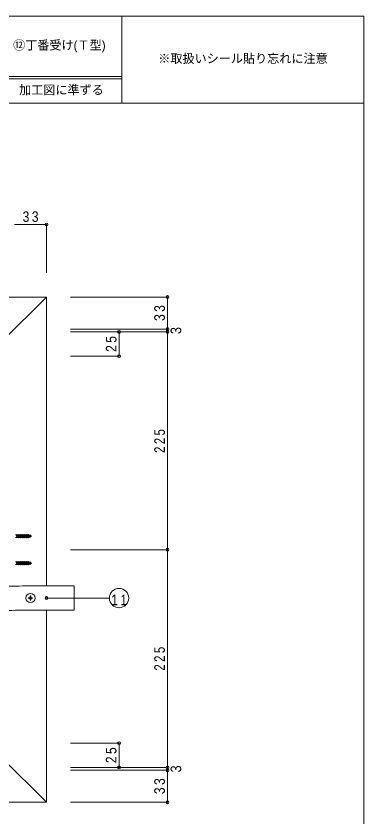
# Model space of a CAD drawing. Units: millimetres at full size, sheet at 1:5. Extents: x -4894 to 1000, y -688 to 1104.
# Drawn here: x 641 to 1000, y -140 to 688 of the extents above; entities that cross this region are included whole.
import ezdxf
from ezdxf.enums import TextEntityAlignment as Align

# ---------------------------------------------------------------- set-up
doc = ezdxf.new("R2010")
doc.units = ezdxf.units.MM
doc.header["$LTSCALE"] = 5
doc.header["$PDMODE"] = 32
doc.header["$PDSIZE"] = 3
for name, color, linetype, lineweight in [('2-3_寸法', 4, 'Continuous', 9), ('2-4_引出線字', 4, 'Continuous', 9), ('2-5_文字', 7, 'Continuous', 9), ('2-A_ベース', 3, 'Continuous', 9), ('2-B_2-Bﾚｲﾔ', 7, 'Continuous', 9), ('F-0_図面枠', 6, 'Continuous', 9), ('F-5_F-5ﾚｲﾔ', 7, 'Continuous', 9)]:
    doc.layers.add(name, color=color, linetype=linetype, lineweight=lineweight)
doc.styles.add('HGｺﾞｼｯｸM', font='')
doc.styles.get('HGｺﾞｼｯｸM').set_extended_font_data('HGｺﾞｼｯｸM')

msp = doc.modelspace()

# ---------------------------------------------------------------- linework, layer by layer
at = {"layer": '2-3_寸法'}
for p, q in [((639, 472), (672, 472)), ((672, 472), (672, 422)), ((797, 397), (697, 397)), ((797, 397), (797, 364)), ((797, 364), (697, 364)), ((747, 361), (697, 361)), ((747, 361), (747, 336)), ((797, 361), (747, 361)), ((797, 364), (797, 361)), ((797, 136), (797, 361)), ((747, 336), (697, 336)), ((797, 136), (697, 136)), ((797, -89), (797, 136)), ((747, -64), (697, -64)), ((747, -64), (747, -89)), ((747, -89), (697, -89)), ((797, -89), (747, -89)), ((797, -89), (797, -92)), ((797, -92), (697, -92)), ((797, -92), (797, -125)), ((797, -125), (697, -125))]:
    msp.add_line(p, q, dxfattribs=at)
for p in [(672, 472), (797, 397), (797, 364), (747, 361), (797, 361), (747, 336), (797, 136), (747, -64), (747, -89), (797, -89), (797, -92), (797, -125)]:
    msp.add_point(p, dxfattribs=at)
at = {"layer": '2-4_引出線字'}
msp.add_line((672, 86), (737, 86), dxfattribs=at)
msp.add_circle((747, 86), 10, dxfattribs=at)
msp.add_point((672, 86), dxfattribs=at)
at = {"layer": '2-5_文字'}
for p, q in [((655.5, 98.5), (700.5, 98.5)), ((700.5, 73.5), (700.5, 98.5)), ((653.25, 86.205), (653.25, 85.795)), ((655.025, 86.66), (654.84, 86.475)), ((654.84, 85.525), (655.025, 85.34)), ((655.295, 88.25), (655.705, 88.25)), ((655.295, 83.75), (655.705, 83.75)), ((656.16, 86.475), (655.975, 86.66)), ((655.975, 85.34), (656.16, 85.525)), ((657.75, 86.205), (657.75, 85.795)), ((655.5, 73.5), (700.5, 73.5))]:
    msp.add_line(p, q, dxfattribs=at)
msp.add_circle((655.5, 86), 4.7, dxfattribs=at)
for centre, radius, start, end in [((655.5, -830.093), 928.593, 90, 93.89029), ((655.5, 77.773), 8.727, 94.33948, 104.93959), ((655.5, 94.227), 8.727, 255.06041, 265.66052), ((663.727, 86), 8.727, 165.06041, 175.66052), ((663.727, 86), 8.727, 184.33948, 194.93959), ((647.273, 86), 8.727, 4.33948, 14.93959), ((647.273, 86), 8.727, 345.06041, 355.66052), ((655.5, 77.773), 8.727, 75.06041, 85.66052), ((655.5, 94.227), 8.727, 274.33948, 284.93959), ((655.5, -830.093), 903.593, 90, 93.89029)]:
    msp.add_arc(centre, radius, start, end, dxfattribs=at)
at = {"layer": '2-A_ベース'}
for p, q in [((150, 397), (672, 397)), ((672, 397), (626, 351)), ((672, 397), (672, 98.5)), ((672, 73.5), (672, -125)), ((672, -125), (626, -79)), ((672, -125), (150, -125))]:
    msp.add_line(p, q, dxfattribs=at)
at = {"layer": '2-B_2-Bﾚｲﾔ'}
for p, q in [((640, 151.3), (640.593, 151.3)), ((641.199, 151.3), (641.993, 151.3)), ((642.599, 151.3), (643.393, 151.3)), ((643.999, 151.3), (644.793, 151.3)), ((645.399, 151.3), (646.193, 151.3)), ((646.799, 151.3), (647.593, 151.3)), ((648.199, 151.3), (648.993, 151.3)), ((649.599, 151.3), (650.393, 151.3)), ((650.999, 151.3), (651.793, 151.3)), ((652.399, 151.3), (653.193, 151.3)), ((653.799, 151.3), (654.711, 150.948)), ((654.61, 149.01), (655.211, 149.259)), ((640, 148.7), (641.293, 148.7)), ((641.899, 148.7), (642.693, 148.7)), ((643.299, 148.7), (644.093, 148.7)), ((644.699, 148.7), (645.493, 148.7)), ((646.099, 148.7), (646.893, 148.7)), ((647.499, 148.7), (648.293, 148.7)), ((648.899, 148.7), (649.693, 148.7)), ((650.299, 148.7), (651.093, 148.7)), ((651.699, 148.7), (652.493, 148.7)), ((653.099, 148.7), (653.893, 148.7)), ((640, 123.3), (640.593, 123.3)), ((640, 120.7), (641.293, 120.7)), ((641.199, 123.3), (641.993, 123.3)), ((641.899, 120.7), (642.693, 120.7)), ((642.599, 123.3), (643.393, 123.3)), ((643.299, 120.7), (644.093, 120.7)), ((643.999, 123.3), (644.793, 123.3)), ((644.699, 120.7), (645.493, 120.7)), ((645.399, 123.3), (646.193, 123.3)), ((646.099, 120.7), (646.893, 120.7)), ((646.799, 123.3), (647.593, 123.3)), ((647.499, 120.7), (648.293, 120.7)), ((648.199, 123.3), (648.993, 123.3)), ((648.899, 120.7), (649.693, 120.7)), ((649.599, 123.3), (650.393, 123.3)), ((650.299, 120.7), (651.093, 120.7)), ((650.999, 123.3), (651.793, 123.3)), ((651.699, 120.7), (652.493, 120.7)), ((652.399, 123.3), (653.193, 123.3)), ((653.099, 120.7), (653.893, 120.7)), ((653.799, 123.3), (654.711, 122.948)), ((654.61, 121.01), (655.211, 121.259))]:
    msp.add_line(p, q, dxfattribs=at)
for points in [[(641.293, 148.7), (640.593, 151.3), (640.896, 151.825), (641.199, 151.3), (641.899, 148.7), (641.596, 148.175)], [(642.693, 148.7), (641.993, 151.3), (642.296, 151.825), (642.599, 151.3), (643.299, 148.7), (642.996, 148.175)], [(644.093, 148.7), (643.393, 151.3), (643.696, 151.825), (643.999, 151.3), (644.699, 148.7), (644.396, 148.175)], [(645.493, 148.7), (644.793, 151.3), (645.096, 151.825), (645.399, 151.3), (646.099, 148.7), (645.796, 148.175)], [(646.893, 148.7), (646.193, 151.3), (646.496, 151.825), (646.799, 151.3), (647.499, 148.7), (647.196, 148.175)], [(648.293, 148.7), (647.593, 151.3), (647.896, 151.825), (648.199, 151.3), (648.899, 148.7), (648.596, 148.175)], [(649.693, 148.7), (648.993, 151.3), (649.296, 151.825), (649.599, 151.3), (650.299, 148.7), (649.996, 148.175)], [(651.093, 148.7), (650.393, 151.3), (650.696, 151.825), (650.999, 151.3), (651.699, 148.7), (651.396, 148.175)], [(652.493, 148.7), (651.793, 151.3), (652.096, 151.825), (652.399, 151.3), (653.099, 148.7), (652.796, 148.175)], [(653.799, 151.3), (654.61, 149.01), (654.179, 148.263), (653.893, 148.7), (653.193, 151.3), (653.496, 151.825)], [(654.976, 151.407), (655.407, 150.66), (655.907, 149.547), (655.476, 148.8), (655.211, 149.259), (654.711, 150.948)], [(641.293, 120.7), (640.593, 123.3), (640.896, 123.825), (641.199, 123.3), (641.899, 120.7), (641.596, 120.175)], [(642.693, 120.7), (641.993, 123.3), (642.296, 123.825), (642.599, 123.3), (643.299, 120.7), (642.996, 120.175)], [(644.093, 120.7), (643.393, 123.3), (643.696, 123.825), (643.999, 123.3), (644.699, 120.7), (644.396, 120.175)], [(645.493, 120.7), (644.793, 123.3), (645.096, 123.825), (645.399, 123.3), (646.099, 120.7), (645.796, 120.175)], [(646.893, 120.7), (646.193, 123.3), (646.496, 123.825), (646.799, 123.3), (647.499, 120.7), (647.196, 120.175)], [(648.293, 120.7), (647.593, 123.3), (647.896, 123.825), (648.199, 123.3), (648.899, 120.7), (648.596, 120.175)], [(649.693, 120.7), (648.993, 123.3), (649.296, 123.825), (649.599, 123.3), (650.299, 120.7), (649.996, 120.175)], [(651.093, 120.7), (650.393, 123.3), (650.696, 123.825), (650.999, 123.3), (651.699, 120.7), (651.396, 120.175)], [(652.493, 120.7), (651.793, 123.3), (652.096, 123.825), (652.399, 123.3), (653.099, 120.7), (652.796, 120.175)], [(653.799, 123.3), (654.61, 121.01), (654.179, 120.263), (653.893, 120.7), (653.193, 123.3), (653.496, 123.825)], [(654.976, 123.407), (655.407, 122.66), (655.907, 121.547), (655.476, 120.8), (655.211, 121.259), (654.711, 122.948)]]:
    msp.add_lwpolyline(points, close=True, dxfattribs=at)
for points in [[(655.407, 150.66), (657, 150), (655.907, 149.547)], [(655.407, 122.66), (657, 122), (655.907, 121.547)]]:
    msp.add_lwpolyline(points, dxfattribs=at)
at = {"layer": 'F-0_図面枠'}
for p in [(-1000, 687.5), (1000, -687.5)]:
    msp.add_line(p, (1000, 687.5), dxfattribs=at)
at = {"layer": 'F-5_F-5ﾚｲﾔ'}
for p, q in [((750, 687.5), (750, 597.5)), ((-1000, 625), (750, 625)), ((-1000, 622.5), (750, 622.5)), ((-1000, 597.5), (1000, 597.5))]:
    msp.add_line(p, q, dxfattribs=at)

# ---------------------------------------------------------------- texts
at = {"layer": '2-3_寸法', "color": 7, "style": 'HGｺﾞｼｯｸM', "width": 0.9}
for p in [(814.5, 358.75), (814.5, -94.25)]:
    msp.add_text('3', height=11, rotation=90, dxfattribs=at).set_placement(p, align=Align.BOTTOM_LEFT)
at = {"layer": '2-3_寸法', "color": 7, "insert": (647.375, 474.5), "char_height": 11, "attachment_point": 7, "style": 'HGｺﾞｼｯｸM'}
msp.add_mtext('\\T1.36;\\W0.85;33', dxfattribs=at)
at = {"layer": '2-3_寸法', "color": 7, "char_height": 11, "attachment_point": 7, "rotation": 90, "style": 'HGｺﾞｼｯｸM'}
for s, insert in [('\\T1.36;\\W0.85;33', (794.5, 372.375)), ('\\T1.36;\\W0.85;25', (744.5, 340.375)), ('\\T1.38;\\W0.8;225', (794.5, 236)), ('\\T1.38;\\W0.8;225', (794.5, 11)), ('\\T1.36;\\W0.85;25', (744.5, -84.625)), ('\\T1.36;\\W0.85;33', (794.5, -116.625))]:
    msp.add_mtext(s, dxfattribs=dict(at, insert=insert))
at = {"layer": '2-5_文字', "insert": (738.875, 78.5), "char_height": 11, "attachment_point": 7, "style": 'HGｺﾞｼｯｸM'}
msp.add_mtext('\\T1.36;\\W0.85;11', dxfattribs=at)
at = {"layer": 'F-5_F-5ﾚｲﾔ', "style": 'HGｺﾞｼｯｸM'}
for s, p in [('⑫丁番受け(Ｔ型)', (637.5, 650)), ('※取扱いシール貼り忘れに注意', (787.5, 636.25)), ('加工図に準ずる', (643.75, 603.75))]:
    msp.add_text(s, height=9.164, dxfattribs=at).set_placement(p, align=Align.BOTTOM_LEFT)

doc.saveas('drawing.dxf')
